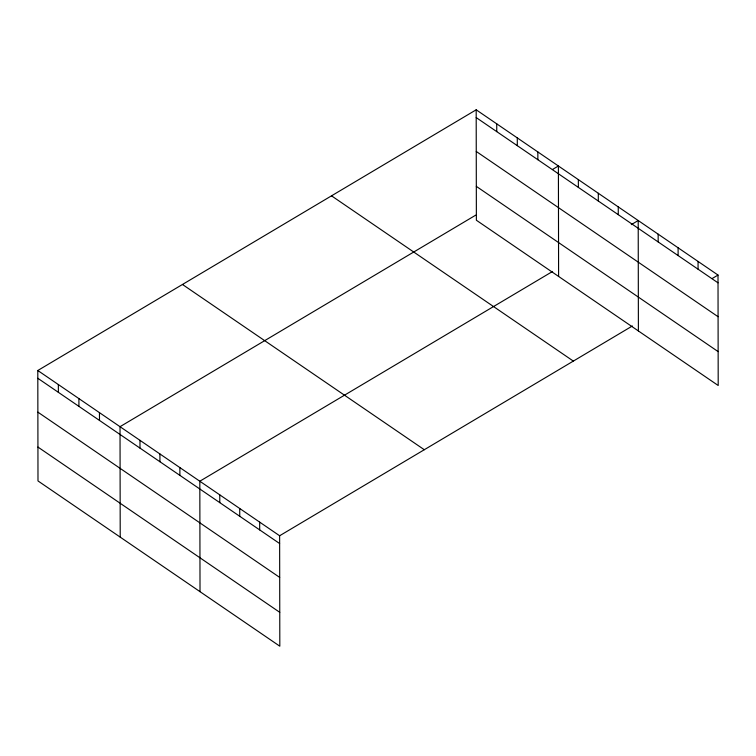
<?xml version="1.0" encoding="UTF-8"?>
<svg xmlns="http://www.w3.org/2000/svg" width="756" height="756" viewBox="0 0 756 756"><rect width="100%" height="100%" fill="white"/><g stroke="black" fill="none" stroke-linecap="round" stroke-linejoin="round"><path stroke-width="1.13" d="M37.8 370.506L279.625 535.758L279.815 646.2L37.989 480.939L37.8 370.506L476.185 109.8L718.011 275.061L718.2 385.494L476.375 220.242L476.185 109.8M475.732 215.148L120.024 426.686L120.213 537.129M552.494 169.495L558.4 165.989L558.599 276.431M552.589 271.442L199.82 481.222L200.019 591.664M631.317 224.617L638.206 220.525L638.395 330.958M279.625 535.758L632.385 325.978M712.105 278.567L718.011 275.061M476.195 117.577L718.02 282.839M476.252 151.455L718.077 316.717M476.318 186.363L718.143 351.616M331.515 195.832L573.341 361.094M182.47 284.473L424.296 449.725M37.809 378.274L279.635 543.536M37.876 412.152L279.701 577.414M37.932 447.061L279.758 612.322M698.053 261.425L698.072 269.202M678.104 247.788L678.123 255.566M658.155 234.162L658.174 241.929M618.257 206.889L618.266 214.666M598.308 193.252L598.317 201.03M578.349 179.626L578.368 187.403M537.847 151.937L537.866 159.714M517.293 137.894L517.302 145.672M496.739 123.842L496.749 131.62M259.677 522.131L259.686 529.899M239.728 508.495L239.737 516.272M219.769 494.859L219.788 502.636M179.871 467.595L179.89 475.373M159.922 453.959L159.932 461.736M139.973 440.323L139.983 448.1M99.461 412.644L99.48 420.421M78.907 398.592L78.926 406.369M58.354 384.549L58.373 392.326"/></g></svg>
